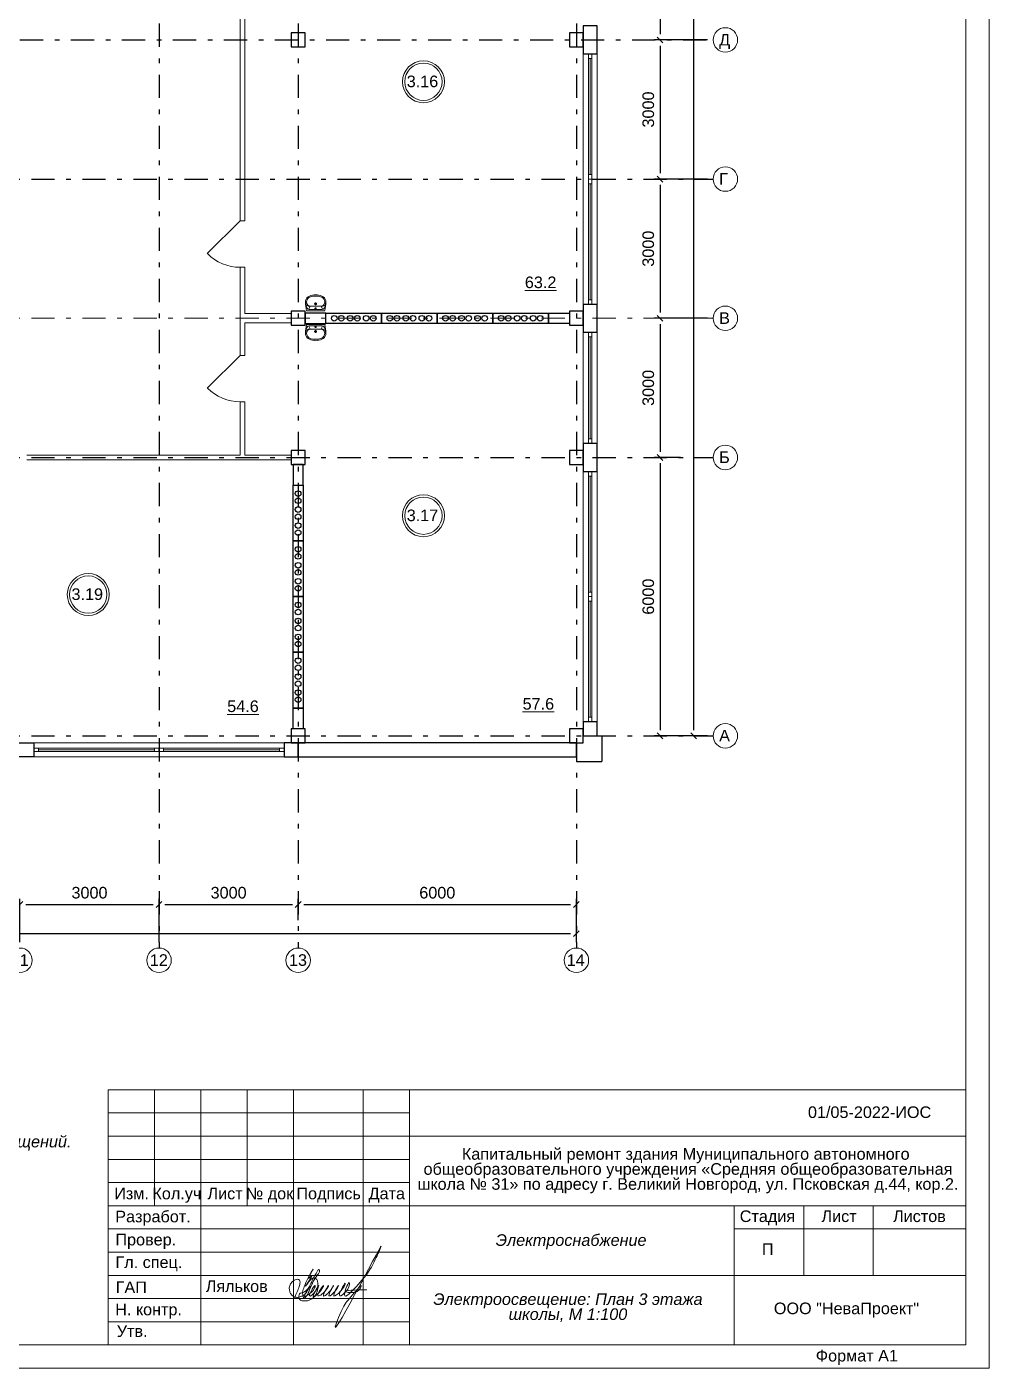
# Model space of a CAD drawing. Header units: metres. Extents: x -306 to 273, y -329 to 512.
# Drawn here: x 247.18 to 267.93, y 289.38 to 318.29 of the extents above; entities that cross this region are included whole.
import ezdxf
from ezdxf.enums import TextEntityAlignment as Align

# ---------------------------------------------------------------- set-up
doc = ezdxf.new("R2010")
doc.units = ezdxf.units.M
doc.header["$MEASUREMENT"] = 0
doc.linetypes.add('( Dashdot )', pattern=[1.001, 0.5, -0.25, 0.001, -0.25])
doc.linetypes.add('DGN Style 3', pattern=[9.681301, 6.915215, -2.766086])
doc.layers.get('DEFPOINTS').update_dxf_attribs({"lineweight": 0})
doc.layers.add('Level 50', color=7, linetype='Continuous', lineweight=0)
doc.layers.add('Level 63', color=7, linetype='Continuous', lineweight=0)
doc.styles.add('Arial', font='ariali.ttf')
doc.styles.add('GOST 2.304', font='cs_gost2304.shx')
doc.styles.add('Standard_0', font='arial.ttf')
doc.styles.add('Style-Arial', font='arial.ttf')
doc.dimstyles.get("Standard").update_dxf_attribs({"dimtxt": 0.00018, "dimasz": 0.00018, "dimexe": 0.0002, "dimexo": 0.0625, "dimgap": 9e-05, "dimtad": 0, "dimtih": 1, "dimtoh": 1, "dimdec": 4, "dimlfac": 1000, "dimzin": 0, "dimdsep": 46, "dimtxsty": 'Standard_0', "dimcen": 9e-05, "dimadec": 0, "dimazin": 0, "dimtfac": 1, "dimtdec": 4, "dimtofl": 0, "dimtmove": 0, "dimatfit": 0, "dimfxl": 0.01, "dimfxlon": 1, "dimtolj": 1, "dimtzin": 0, "dimarcsym": 0})

# ---------------------------------------------------------------- blocks, each defined once
blk = doc.blocks.new('*U1656')
at = {"color": 7, "linetype": 'Continuous', "lineweight": 0}
blk.add_line((1.25, 0), (-1.25, 0), dxfattribs=at)
at = {"color": 7, "linetype": 'Continuous', "lineweight": 13, "flags": 128}
for points in [[(-1.35, 0.035), (-1.25, 0.035), (-1.25, -0.035), (-1.35, -0.035), (-1.35, 0.035)], [(1.25, 0.035), (1.35, 0.035), (1.35, -0.035), (1.25, -0.035), (1.25, 0.035)]]:
    blk.add_lwpolyline(points, close=True, dxfattribs=at)
at = {"color": 7, "linetype": 'Continuous', "lineweight": 0, "flags": 128}
blk.add_lwpolyline([(-1.25, 0.035), (1.25, 0.035), (1.25, -0.035), (-1.25, -0.035), (-1.25, 0.035)], close=True, dxfattribs=at)
blk = doc.blocks.new('*U1657')
at = {"color": 7, "linetype": 'Continuous', "lineweight": 0}
blk.add_line((1.25, 0.001), (-1.25, -0.001), dxfattribs=at)
at = {"color": 7, "linetype": 'Continuous', "lineweight": 13, "flags": 128}
for points in [[(-1.35, 0.034), (-1.25, 0.034), (-1.25, -0.036), (-1.35, -0.036), (-1.35, 0.034)], [(1.25, 0.036), (1.35, 0.036), (1.35, -0.034), (1.25, -0.034), (1.25, 0.036)]]:
    blk.add_lwpolyline(points, close=True, dxfattribs=at)
at = {"color": 7, "linetype": 'Continuous', "lineweight": 0, "flags": 128}
blk.add_lwpolyline([(-1.25, 0.034), (1.25, 0.036), (1.25, -0.034), (-1.25, -0.036), (-1.25, 0.034)], close=True, dxfattribs=at)
blk = doc.blocks.new('*U1658')
at = {"color": 7, "linetype": 'Continuous', "lineweight": 0}
blk.add_line((-1.1, 0), (1.1, 0), dxfattribs=at)
at = {"color": 7, "linetype": 'Continuous', "lineweight": 13, "flags": 128}
for points in [[(-1.1, -0.035), (-1.2, -0.035), (-1.2, 0.035), (-1.1, 0.035), (-1.1, -0.035)], [(1.2, -0.035), (1.1, -0.035), (1.1, 0.035), (1.2, 0.035), (1.2, -0.035)]]:
    blk.add_lwpolyline(points, close=True, dxfattribs=at)
at = {"color": 7, "linetype": 'Continuous', "lineweight": 0, "flags": 128}
blk.add_lwpolyline([(-1.1, 0.035), (1.1, 0.035), (1.1, -0.035), (-1.1, -0.035), (-1.1, 0.035)], close=True, dxfattribs=at)
blk = doc.blocks.new('*U1661')
at = {"color": 7, "linetype": 'Continuous', "lineweight": 30}
for p, q in [((0.275, 0.275), (-0.275, 0.275)), ((-0.275, -0.275), (-0.275, 0.275)), ((0.275, 0.175), (0.275, 0.275)), ((-0.175, -0.275), (-0.275, -0.275))]:
    blk.add_line(p, q, dxfattribs=at)
blk = doc.blocks.new('*U1655')
at = {"color": 7, "linetype": 'Continuous', "lineweight": 30, "flags": 128}
blk.add_lwpolyline([(-0.11, -0.6), (-0.11, 0.6), (0.11, 0.6), (0.11, -0.6), (-0.11, -0.6)], close=True, dxfattribs=at)
at = {"color": 7, "linetype": 'Continuous', "lineweight": 30}
for centre in [(0, 0.421), (0, 0.268), (0, 0.077), (0, -0.077), (0, -0.268), (0, -0.421)]:
    blk.add_circle(centre, 0.06, dxfattribs=at)
blk = doc.blocks.new('_Oblique-1')
at = {"color": 0, "linetype": 'ByBlock', "lineweight": -2}
blk.add_line((0.5, 0.5), (-0.5, -0.5), dxfattribs=at)
blk = doc.blocks.new('*D2473')
at = {"color": 0, "linetype": 'Continuous', "lineweight": -2, "transparency": 16777216}
for p, q in [((193.031, 298.561), (193.031, 298.872)), ((193.156, 298.747), (258.906, 298.747)), ((259.031, 298.561), (259.031, 298.872))]:
    blk.add_line(p, q, dxfattribs=at)
at = {"layer": 'DEFPOINTS', "color": 0, "linetype": 'Continuous', "lineweight": 0, "transparency": 16777216}
for p in [(259.031, 298.747), (193.031, 298.436), (259.031, 298.436)]:
    blk.add_point(p, dxfattribs=at)
at = {"color": 0, "linetype": 'Continuous', "lineweight": -2, "transparency": 16777216, "xscale": 0.125, "yscale": 0.125, "zscale": 0.125, "rotation": 180}
blk.add_blockref('_Oblique-1', (193.031, 298.747), dxfattribs=at)
at = {"color": 0, "linetype": 'Continuous', "lineweight": -2, "transparency": 16777216, "xscale": 0.125, "yscale": 0.125, "zscale": 0.125}
blk.add_blockref('_Oblique-1', (259.031, 298.747), dxfattribs=at)
at = {"color": 0, "linetype": 'Continuous', "lineweight": 0, "transparency": 16777216, "insert": (226.031, 299), "char_height": 0.25, "attachment_point": 5, "style": 'Style-Arial'}
blk.add_mtext('\\A1;66000', dxfattribs=at)
blk = doc.blocks.new('*D2477')
at = {"color": 0, "linetype": 'Continuous', "lineweight": -2, "transparency": 16777216}
for p, q in [((261.855, 345.009), (261.436, 345.009)), ((261.561, 303.134), (261.561, 344.884)), ((261.855, 303.009), (261.436, 303.009))]:
    blk.add_line(p, q, dxfattribs=at)
at = {"layer": 'DEFPOINTS', "color": 0, "linetype": 'Continuous', "lineweight": 0, "transparency": 16777216}
for p in [(261.561, 345.009), (261.98, 345.009), (261.98, 303.009)]:
    blk.add_point(p, dxfattribs=at)
at = {"color": 0, "linetype": 'Continuous', "lineweight": -2, "transparency": 16777216, "xscale": 0.125, "yscale": 0.125, "zscale": 0.125}
for p, rotation in [((261.561, 345.009), 90), ((261.561, 303.009), 270)]:
    blk.add_blockref('_Oblique-1', p, dxfattribs=dict(at, rotation=rotation))
at = {"color": 0, "linetype": 'Continuous', "lineweight": 0, "transparency": 16777216, "insert": (261.309, 324.009), "char_height": 0.25, "attachment_point": 5, "rotation": 90, "style": 'Style-Arial'}
blk.add_mtext('\\A1;42000', dxfattribs=at)
blk = doc.blocks.new('*U1662')
at = {"color": 7, "linetype": 'Continuous', "lineweight": 0, "flags": 128}
blk.add_lwpolyline([(42.05, 29.7), (42.05, -29.7), (-42.05, -29.7), (-42.05, 29.7), (42.05, 29.7)], close=True, dxfattribs=at)
at = {"layer": 'Level 50', "color": 7, "linetype": 'Continuous', "lineweight": 13}
for p, q in [((41.55, 29.2), (41.55, -29.2)), ((41.55, -29.2), (-41.25, -29.2))]:
    blk.add_line(p, q, dxfattribs=at)
at = {"layer": 'Level 63', "color": 7, "linetype": 'Continuous', "lineweight": 13}
for p, q in [((23.05, -23.7), (41.55, -23.7)), ((23.05, -23.7), (23.05, -29.2)), ((24.05, -23.7), (24.05, -26.2)), ((25.05, -23.7), (25.05, -29.2)), ((26.05, -23.7), (26.05, -26.2)), ((27.05, -23.7), (27.05, -29.2)), ((28.55, -23.7), (28.55, -29.2)), ((29.55, -23.7), (29.55, -29.2)), ((29.55, -24.7), (41.55, -24.7)), ((23.05, -25.7), (29.55, -25.7)), ((23.05, -26.2), (29.55, -26.2)), ((29.55, -26.2), (41.55, -26.2)), ((36.55, -26.7), (41.55, -26.7)), ((29.55, -27.7), (41.55, -27.7))]:
    blk.add_line(p, q, dxfattribs=at)
at = {"layer": 'Level 63', "color": 7, "linetype": 'Continuous', "lineweight": 0}
for p, q in [((23.05, -24.2), (29.55, -24.2)), ((23.05, -24.7), (29.55, -24.7)), ((23.05, -25.2), (29.55, -25.2)), ((23.05, -26.7), (29.55, -26.7)), ((23.05, -27.2), (29.55, -27.2)), ((23.05, -27.7), (29.55, -27.7)), ((23.05, -28.2), (29.55, -28.2)), ((23.05, -28.7), (29.55, -28.7))]:
    blk.add_line(p, q, dxfattribs=at)
at = {"layer": 'Level 63', "color": 7, "linetype": 'Continuous', "lineweight": 13, "flags": 128}
for points in [[(36.55, -26.2), (36.55, -29.2)], [(38.05, -26.2), (38.05, -27.7)], [(39.55, -26.2), (39.55, -27.7)]]:
    blk.add_lwpolyline(points, dxfattribs=at)
at = {"layer": 'Level 63', "color": 7, "linetype": 'Continuous', "lineweight": 0, "style": 'Style-Arial'}
for s, p in [('Изм.', (23.557, -25.935)), ('Кол.уч', (24.534, -25.935)), ('Лист', (25.573, -25.935)), ('№ док', (26.532, -25.935)), ('Подпись', (27.806, -25.935)), ('Дата', (29.061, -25.935)), ('Разработ.', (24.019, -26.431)), ('Стадия', (37.268, -26.425)), ('Лист', (38.813, -26.425)), ('Листов', (40.546, -26.425)), ('Провер.', (23.864, -26.929)), ('Гл. спец.', (23.931, -27.416)), ('ГАП', (23.551, -27.957)), ('Н. контр.', (23.925, -28.435)), ('ООО "НеваПроект"', (38.973, -28.411)), ('Утв.', (23.57, -28.902)), ('Формат А1', (39.197, -29.431))]:
    blk.add_text(s, height=0.25, dxfattribs=at).set_placement(p, align=Align.MIDDLE_CENTER)
blk = doc.blocks.new('*U1839')
at = {"color": 7, "linetype": 'Continuous', "lineweight": 13}
for radius in [0.452, 0.402]:
    blk.add_circle((0, 0), radius, dxfattribs=at)
at = {"color": 7, "linetype": 'Continuous', "lineweight": 13, "style": 'Style-Arial'}
blk.add_text('3.16', height=0.25, dxfattribs=at).set_placement((-0.361, 0.133), align=Align.TOP_LEFT)
blk = doc.blocks.new('*U1840')
at = {"color": 7, "linetype": 'Continuous', "lineweight": 13}
for radius in [0.452, 0.402]:
    blk.add_circle((0, 0), radius, dxfattribs=at)
at = {"color": 7, "linetype": 'Continuous', "lineweight": 13, "style": 'Style-Arial'}
blk.add_text('3.17', height=0.25, dxfattribs=at).set_placement((-0.361, 0.133), align=Align.TOP_LEFT)
blk = doc.blocks.new('*U1842')
at = {"color": 7, "linetype": 'Continuous', "lineweight": 13}
for radius in [0.452, 0.402]:
    blk.add_circle((0, 0), radius, dxfattribs=at)
at = {"color": 7, "linetype": 'Continuous', "lineweight": 13, "style": 'Style-Arial'}
blk.add_text('3.19', height=0.25, dxfattribs=at).set_placement((-0.361, 0.133), align=Align.TOP_LEFT)
blk = doc.blocks.new('*U1888')
at = {"color": 7, "lineweight": 13}
blk.add_line((-0.5, 0.354), (0.207, -0.354), dxfattribs=at)
at = {"color": 7, "lineweight": 0}
blk.add_arc((-0.5, 0.354), 1, 315, 360, dxfattribs=at)
blk = doc.blocks.new('ум9')
at = {"color": 252, "lineweight": 13}
for p, q in [((0.317, 0), (-0.317, 0)), ((-0.237, -0.059), (-0.19, -0.143)), ((0.228, -0.039), (-0.228, -0.039)), ((0.185, -0.156), (-0.171, -0.156)), ((0.046, -0.234), (-0.046, -0.234)), ((0.035, -0.08), (-0.035, -0.08)), ((0, -0.115), (0, -0.045)), ((0, -0.189), (0, -0.28)), ((0.237, -0.059), (0.19, -0.143))]:
    blk.add_line(p, q, dxfattribs=at)
for centre, radius in [((0, -0.234), 0.0351), ((0, -0.08), 0.0221), ((0, -0.234), 0.0221)]:
    blk.add_circle(centre, radius, dxfattribs=at)
for centre, radius, start, end in [((1.163, -0.334), 1.518, 167.3206, 178.6525), ((-0.135, -0.304), 0.22, 178.312, 234.1043), ((-0.355, -0.298), 0.00065, 358.312, 358.6525), ((0.089, -0.267), 0.429, 154.5977, 180.3349), ((-0.317, -0.001), 0.00065, 90, 167.3206), ((-0.135, -0.303), 0.18, 141.0504, 245.2718), ((-0.228, -0.117), 0.078, 90, 154.5977), ((-0.135, -0.303), 0.193, 141.0504, 147.7493), ((-0.181, -0.302), 0.159, 98.7111, 129.9424), ((-0.181, -0.302), 0.146, 86.1548, 129.9424), ((0.035, -0.093), 0.413, 272.4632, 300.3552), ((0.181, -0.302), 0.146, 50.0576, 93.8452), ((0.181, -0.302), 0.159, 50.0576, 81.2889), ((0.135, -0.303), 0.18, 294.7282, 38.9496), ((0.228, -0.117), 0.078, 25.4023, 90), ((0.135, -0.304), 0.22, 305.8957, 1.688), ((0.135, -0.303), 0.193, 32.2507, 38.9496), ((-0.089, -0.267), 0.429, 359.6651, 25.4023), ((0.317, -0.001), 0.00065, 12.6794, 90), ((-1.163, -0.334), 1.518, 1.3475, 12.6794), ((0.355, -0.298), 0.00065, 181.3475, 181.688), ((-0.035, -0.093), 0.452, 239.6448, 267.5368), ((-0.035, -0.093), 0.413, 244.8898, 267.5368), ((0, 0.104), 0.65, 265.1692, 274.8308), ((0, 0.104), 0.611, 265.1692, 274.8308), ((0.035, -0.093), 0.452, 272.4632, 300.3552)]:
    blk.add_arc(centre, radius, start, end, dxfattribs=at)
blk = doc.blocks.new('*D2390')
at = {"color": 0, "linetype": 'Continuous', "lineweight": -2, "transparency": 16777216}
for p, q in [((261.855, 324.009), (260.709, 324.009)), ((260.834, 323.884), (260.834, 318.134)), ((261.855, 318.009), (260.709, 318.009))]:
    blk.add_line(p, q, dxfattribs=at)
at = {"layer": 'DEFPOINTS', "color": 0, "linetype": 'Continuous', "lineweight": 0, "transparency": 16777216}
for p in [(261.98, 324.009), (260.834, 318.009), (261.98, 318.009)]:
    blk.add_point(p, dxfattribs=at)
at = {"color": 0, "linetype": 'Continuous', "lineweight": -2, "transparency": 16777216, "xscale": 0.125, "yscale": 0.125, "zscale": 0.125}
for p, rotation in [((260.834, 324.009), 90), ((260.834, 318.009), 270)]:
    blk.add_blockref('_Oblique-1', p, dxfattribs=dict(at, rotation=rotation))
at = {"color": 0, "linetype": 'Continuous', "lineweight": 0, "transparency": 16777216, "insert": (260.581, 321.009), "char_height": 0.25, "attachment_point": 5, "rotation": 90, "style": 'Style-Arial'}
blk.add_mtext('\\A1;6000', dxfattribs=at)
blk = doc.blocks.new('*D2391')
at = {"color": 0, "linetype": 'Continuous', "lineweight": -2, "transparency": 16777216}
for p, q in [((261.855, 318.009), (260.709, 318.009)), ((260.834, 317.884), (260.834, 315.134)), ((261.855, 315.009), (260.709, 315.009))]:
    blk.add_line(p, q, dxfattribs=at)
at = {"layer": 'DEFPOINTS', "color": 0, "linetype": 'Continuous', "lineweight": 0, "transparency": 16777216}
for p in [(261.98, 318.009), (260.834, 315.009), (261.98, 315.009)]:
    blk.add_point(p, dxfattribs=at)
at = {"color": 0, "linetype": 'Continuous', "lineweight": -2, "transparency": 16777216, "xscale": 0.125, "yscale": 0.125, "zscale": 0.125}
for p, rotation in [((260.834, 318.009), 90), ((260.834, 315.009), 270)]:
    blk.add_blockref('_Oblique-1', p, dxfattribs=dict(at, rotation=rotation))
at = {"color": 0, "linetype": 'Continuous', "lineweight": 0, "transparency": 16777216, "insert": (260.581, 316.509), "char_height": 0.25, "attachment_point": 5, "rotation": 90, "style": 'Style-Arial'}
blk.add_mtext('\\A1;3000', dxfattribs=at)
blk = doc.blocks.new('*D2392')
at = {"color": 0, "linetype": 'Continuous', "lineweight": -2, "transparency": 16777216}
for p, q in [((261.855, 315.009), (260.709, 315.009)), ((260.834, 314.884), (260.834, 312.134)), ((261.855, 312.009), (260.709, 312.009))]:
    blk.add_line(p, q, dxfattribs=at)
at = {"layer": 'DEFPOINTS', "color": 0, "linetype": 'Continuous', "lineweight": 0, "transparency": 16777216}
for p in [(261.98, 315.009), (260.834, 312.009), (261.98, 312.009)]:
    blk.add_point(p, dxfattribs=at)
at = {"color": 0, "linetype": 'Continuous', "lineweight": -2, "transparency": 16777216, "xscale": 0.125, "yscale": 0.125, "zscale": 0.125}
for p, rotation in [((260.834, 315.009), 90), ((260.834, 312.009), 270)]:
    blk.add_blockref('_Oblique-1', p, dxfattribs=dict(at, rotation=rotation))
at = {"color": 0, "linetype": 'Continuous', "lineweight": 0, "transparency": 16777216, "insert": (260.581, 313.509), "char_height": 0.25, "attachment_point": 5, "rotation": 90, "style": 'Style-Arial'}
blk.add_mtext('\\A1;3000', dxfattribs=at)
blk = doc.blocks.new('*D2412')
at = {"color": 0, "linetype": 'Continuous', "lineweight": -2, "transparency": 16777216}
for p, q in [((261.855, 312.009), (260.709, 312.009)), ((260.834, 311.884), (260.834, 309.134)), ((261.276, 309.009), (260.709, 309.009))]:
    blk.add_line(p, q, dxfattribs=at)
at = {"layer": 'DEFPOINTS', "color": 0, "linetype": 'Continuous', "lineweight": 0, "transparency": 16777216}
for p in [(261.98, 312.009), (260.834, 309.009), (261.401, 309.009)]:
    blk.add_point(p, dxfattribs=at)
at = {"color": 0, "linetype": 'Continuous', "lineweight": -2, "transparency": 16777216, "xscale": 0.125, "yscale": 0.125, "zscale": 0.125}
for p, rotation in [((260.834, 312.009), 90), ((260.834, 309.009), 270)]:
    blk.add_blockref('_Oblique-1', p, dxfattribs=dict(at, rotation=rotation))
at = {"color": 0, "linetype": 'Continuous', "lineweight": 0, "transparency": 16777216, "insert": (260.581, 310.509), "char_height": 0.25, "attachment_point": 5, "rotation": 90, "style": 'Style-Arial'}
blk.add_mtext('\\A1;3000', dxfattribs=at)
blk = doc.blocks.new('*D2413')
at = {"color": 0, "linetype": 'Continuous', "lineweight": -2, "transparency": 16777216}
for p, q in [((261.276, 309.009), (260.709, 309.009)), ((260.834, 308.884), (260.834, 303.134)), ((261.855, 303.009), (260.709, 303.009))]:
    blk.add_line(p, q, dxfattribs=at)
at = {"layer": 'DEFPOINTS', "color": 0, "linetype": 'Continuous', "lineweight": 0, "transparency": 16777216}
for p in [(261.401, 309.009), (260.834, 303.009), (261.98, 303.009)]:
    blk.add_point(p, dxfattribs=at)
at = {"color": 0, "linetype": 'Continuous', "lineweight": -2, "transparency": 16777216, "xscale": 0.125, "yscale": 0.125, "zscale": 0.125}
for p, rotation in [((260.834, 309.009), 90), ((260.834, 303.009), 270)]:
    blk.add_blockref('_Oblique-1', p, dxfattribs=dict(at, rotation=rotation))
at = {"color": 0, "linetype": 'Continuous', "lineweight": 0, "transparency": 16777216, "insert": (260.581, 306.009), "char_height": 0.25, "attachment_point": 5, "rotation": 90, "style": 'Style-Arial'}
blk.add_mtext('\\A1;6000', dxfattribs=at)
blk = doc.blocks.new('*D2404')
at = {"color": 0, "linetype": 'Continuous', "lineweight": -2, "transparency": 16777216}
for p, q in [((247.031, 298.561), (247.031, 299.499)), ((247.156, 299.374), (249.906, 299.374)), ((250.031, 298.561), (250.031, 299.499))]:
    blk.add_line(p, q, dxfattribs=at)
at = {"layer": 'DEFPOINTS', "color": 0, "linetype": 'Continuous', "lineweight": 0, "transparency": 16777216}
for p in [(250.031, 299.374), (247.031, 298.436), (250.031, 298.436)]:
    blk.add_point(p, dxfattribs=at)
at = {"color": 0, "linetype": 'Continuous', "lineweight": -2, "transparency": 16777216, "xscale": 0.125, "yscale": 0.125, "zscale": 0.125, "rotation": 180}
blk.add_blockref('_Oblique-1', (247.031, 299.374), dxfattribs=at)
at = {"color": 0, "linetype": 'Continuous', "lineweight": -2, "transparency": 16777216, "xscale": 0.125, "yscale": 0.125, "zscale": 0.125}
blk.add_blockref('_Oblique-1', (250.031, 299.374), dxfattribs=at)
at = {"color": 0, "linetype": 'Continuous', "lineweight": 0, "transparency": 16777216, "insert": (248.531, 299.627), "char_height": 0.25, "attachment_point": 5, "style": 'Style-Arial'}
blk.add_mtext('\\A1;3000', dxfattribs=at)
blk = doc.blocks.new('*D2405')
at = {"color": 0, "linetype": 'Continuous', "lineweight": -2, "transparency": 16777216}
for p, q in [((250.031, 298.561), (250.031, 299.499)), ((250.156, 299.374), (252.906, 299.374)), ((253.031, 299.036), (253.031, 299.499))]:
    blk.add_line(p, q, dxfattribs=at)
at = {"layer": 'DEFPOINTS', "color": 0, "linetype": 'Continuous', "lineweight": 0, "transparency": 16777216}
for p in [(253.031, 299.374), (253.031, 298.911), (250.031, 298.436)]:
    blk.add_point(p, dxfattribs=at)
at = {"color": 0, "linetype": 'Continuous', "lineweight": -2, "transparency": 16777216, "xscale": 0.125, "yscale": 0.125, "zscale": 0.125, "rotation": 180}
blk.add_blockref('_Oblique-1', (250.031, 299.374), dxfattribs=at)
at = {"color": 0, "linetype": 'Continuous', "lineweight": -2, "transparency": 16777216, "xscale": 0.125, "yscale": 0.125, "zscale": 0.125}
blk.add_blockref('_Oblique-1', (253.031, 299.374), dxfattribs=at)
at = {"color": 0, "linetype": 'Continuous', "lineweight": 0, "transparency": 16777216, "insert": (251.531, 299.627), "char_height": 0.25, "attachment_point": 5, "style": 'Style-Arial'}
blk.add_mtext('\\A1;3000', dxfattribs=at)
blk = doc.blocks.new('*D2406')
at = {"color": 0, "linetype": 'Continuous', "lineweight": -2, "transparency": 16777216}
for p, q in [((253.031, 299.036), (253.031, 299.499)), ((253.156, 299.374), (258.906, 299.374)), ((259.031, 298.561), (259.031, 299.499))]:
    blk.add_line(p, q, dxfattribs=at)
at = {"layer": 'DEFPOINTS', "color": 0, "linetype": 'Continuous', "lineweight": 0, "transparency": 16777216}
for p in [(259.031, 299.374), (253.031, 298.911), (259.031, 298.436)]:
    blk.add_point(p, dxfattribs=at)
at = {"color": 0, "linetype": 'Continuous', "lineweight": -2, "transparency": 16777216, "xscale": 0.125, "yscale": 0.125, "zscale": 0.125, "rotation": 180}
blk.add_blockref('_Oblique-1', (253.031, 299.374), dxfattribs=at)
at = {"color": 0, "linetype": 'Continuous', "lineweight": -2, "transparency": 16777216, "xscale": 0.125, "yscale": 0.125, "zscale": 0.125}
blk.add_blockref('_Oblique-1', (259.031, 299.374), dxfattribs=at)
at = {"color": 0, "linetype": 'Continuous', "lineweight": 0, "transparency": 16777216, "insert": (256.031, 299.627), "char_height": 0.25, "attachment_point": 5, "style": 'Style-Arial'}
blk.add_mtext('\\A1;6000', dxfattribs=at)

msp = doc.modelspace()

# ---------------------------------------------------------------- linework, layer by layer
at = {"color": 1, "linetype": '( Dashdot )'}
for p, q in [((250.03122933, 346.95949373), (250.03122933, 298.43607877)), ((253.03122933, 346.95949373), (253.03122933, 298.43607877)), ((259.03122933, 346.95949373), (259.03122933, 298.43607877)), ((247.03122933, 318.00949373), (261.97964142, 318.00949373)), ((190.07964142, 315.00949373), (261.97964142, 315.00949373)), ((190.07964142, 309.00949373), (261.97964142, 309.00949373)), ((190.07964142, 303.00949373), (261.97964142, 303.00949373))]:
    msp.add_line(p, q, dxfattribs=at)
at = {"color": 7, "linetype": 'Continuous', "lineweight": 13}
for p, q in [((251.77964142, 322.10949373), (251.77964142, 314.10949373)), ((251.87964142, 320.90949373), (251.87964142, 314.10949373)), ((251.87964142, 314.10949373), (251.77964142, 314.10949373)), ((251.87964142, 313.10949373), (251.77964142, 313.10949373)), ((251.77964142, 313.10949373), (251.77964142, 311.20949373)), ((251.87964142, 313.10949373), (251.87964142, 312.10949373)), ((251.87964142, 311.90949373), (251.87964142, 311.20949373)), ((251.87964142, 311.20949373), (251.77964142, 311.20949373)), ((251.87964142, 310.20949373), (251.77964142, 310.20949373)), ((251.77964142, 310.20949373), (251.77964142, 309.05949373)), ((251.87964142, 310.20949373), (251.87964142, 309.05949373))]:
    msp.add_line(p, q, dxfattribs=at)
at = {"color": 1, "linetype": '( Dashdot )', "lineweight": 0}
msp.add_line((190.07964142, 312.00949373), (261.97964142, 312.00949373), dxfattribs=at)
at = {"color": 7, "linetype": 'Continuous', "lineweight": 30, "flags": 128}
for points in [[(259.47964142, 317.70949373), (259.47964142, 318.30949373), (259.17964142, 318.30949373), (259.17964142, 317.70949373), (259.47964142, 317.70949373)], [(252.87964142, 318.15949373), (252.87964142, 317.85949373), (253.17964142, 317.85949373), (253.17964142, 318.15949373), (252.87964142, 318.15949373)], [(258.87964142, 318.15949373), (258.87964142, 317.85949373), (259.17964142, 317.85949373), (259.17964142, 318.15949373), (258.87964142, 318.15949373)], [(259.47964142, 311.70949373), (259.47964142, 312.30949373), (259.17964142, 312.30949373), (259.17964142, 311.70949373), (259.47964142, 311.70949373)], [(252.87964142, 312.15949373), (252.87964142, 311.85949373), (253.17964142, 311.85949373), (253.17964142, 312.15949373), (252.87964142, 312.15949373)], [(253.62964142, 311.89949373), (253.62964142, 312.11949373), (253.17964142, 312.11949373), (253.17964142, 311.89949373), (253.62964142, 311.89949373)], [(258.42964142, 311.89949373), (258.42964142, 312.11949373), (258.87964142, 312.11949373), (258.87964142, 311.89949373), (258.42964142, 311.89949373)], [(258.87964142, 312.15949373), (258.87964142, 311.85949373), (259.17964142, 311.85949373), (259.17964142, 312.15949373), (258.87964142, 312.15949373)], [(252.87964142, 309.15949373), (252.87964142, 308.85949373), (253.17964142, 308.85949373), (253.17964142, 309.15949373), (252.87964142, 309.15949373)], [(258.87964142, 309.15949373), (258.87964142, 308.85949373), (259.17964142, 308.85949373), (259.17964142, 309.15949373), (258.87964142, 309.15949373)], [(259.47964142, 308.70949373), (259.47964142, 309.30949373), (259.17964142, 309.30949373), (259.17964142, 308.70949373), (259.47964142, 308.70949373)], [(252.91964142, 308.40949373), (253.13964142, 308.40949373), (253.13964142, 308.85949373), (252.91964142, 308.85949373), (252.91964142, 308.40949373)], [(252.91964142, 303.60949373), (253.13964142, 303.60949373), (253.13964142, 303.15949373), (252.91964142, 303.15949373), (252.91964142, 303.60949373)], [(259.17964142, 303.00949373), (259.47964142, 303.00949373), (259.47964142, 303.30949373), (259.17964142, 303.30949373), (259.17964142, 303.00949373)], [(252.87964142, 303.15949373), (252.87964142, 302.85949373), (253.17964142, 302.85949373), (253.17964142, 303.15949373), (252.87964142, 303.15949373)], [(258.87964142, 303.15949373), (258.87964142, 302.85949373), (259.17964142, 302.85949373), (259.17964142, 303.15949373), (258.87964142, 303.15949373)], [(247.32964142, 302.55949373), (246.72964142, 302.55949373), (246.72964142, 302.85949373), (247.32964142, 302.85949373), (247.32964142, 302.55949373)], [(252.72964142, 302.55949373), (253.02964142, 302.55949373), (253.02964142, 302.85949373), (252.72964142, 302.85949373), (252.72964142, 302.55949373)], [(259.02964142, 302.85949373), (253.02964142, 302.85949373), (253.02964142, 302.55949373), (259.02964142, 302.55949373), (259.02964142, 302.85949373)]]:
    msp.add_lwpolyline(points, close=True, dxfattribs=at)
at = {"color": 7, "linetype": 'Continuous', "lineweight": 0, "flags": 128}
for points in [[(259.47964142, 312.30949373), (259.47964142, 317.70949373), (259.17964142, 317.70949373), (259.17964142, 312.30949373), (259.47964142, 312.30949373)], [(259.17964142, 311.70949373), (259.17964142, 309.30949373), (259.47964142, 309.30949373), (259.47964142, 311.70949373), (259.17964142, 311.70949373)], [(259.47964142, 303.30949373), (259.47964142, 308.70949373), (259.17964142, 308.70949373), (259.17964142, 303.30949373), (259.47964142, 303.30949373)], [(247.32964142, 302.85949373), (252.72964142, 302.85949373), (252.72964142, 302.55949373), (247.32964142, 302.55949373), (247.32964142, 302.85949373)]]:
    msp.add_lwpolyline(points, close=True, dxfattribs=at)
at = {"color": 7, "linetype": 'Continuous', "lineweight": 13, "flags": 128}
for points in [[(251.87964142, 312.10949373), (252.87964142, 312.10949373), (252.87964142, 311.90949373), (251.87964142, 311.90949373)], [(251.77964142, 309.05949373), (247.17964142, 309.05949373)], [(247.17964142, 308.95949373), (252.87964142, 308.95949373), (252.87964142, 309.05949373), (251.87964142, 309.05949373)]]:
    msp.add_lwpolyline(points, dxfattribs=at)
at = {"color": 7, "linetype": 'Continuous', "lineweight": 13}
for centre in [(262.24299686, 318.00949373), (262.24299686, 315.00949373), (262.24299686, 312.00949373), (262.24299686, 309.00949373), (262.24299686, 303.00949373), (247.03122933, 298.17272333), (250.03122933, 298.17272333), (253.03122933, 298.17272333), (259.03122933, 298.17272333)]:
    msp.add_circle(centre, 0.26335544, dxfattribs=at)
at = {"color": 5, "linetype": 'Continuous', "lineweight": 0}
msp.add_spline([(252.94176013, 290.87980541), (253.04442554, 291.11462323), (253.06960889, 291.20860879), (253.06960889, 291.2618127), (253.03838156, 291.29304004), (252.98910129, 291.29304004), (252.91175502, 291.24838415), (252.8570025, 291.17859582), (252.84255083, 291.13820749), (252.84255083, 291.06959088), (252.85959832, 291.00596878), (252.9024352, 290.94527114), (252.95169716, 290.91682973), (253.01845978, 290.90568661), (253.08651193, 290.92392113), (253.14498804, 290.95051726), (253.18509508, 290.98151704), (253.25645886, 291.10512272), (253.32265277, 291.24118623), (253.37637824, 291.351614), (253.43260767, 291.44900624), (253.46982114, 291.50116715), (253.4871852, 291.50581984), (253.49387869, 291.4808394), (253.48286665, 291.4397419), (253.45039381, 291.39490169), (253.25916682, 291.02647107), (253.19839882, 290.92121781), (253.15288451, 290.89494011), (253.14071111, 290.91602505), (253.13505779, 290.93712355), (253.12756567, 291.01259423), (253.16068932, 291.13621337), (253.2555314, 291.34290645), (253.35379356, 291.51310151), (253.25673985, 291.31578869), (253.31988227, 291.37138179), (253.19111005, 291.14834177), (253.29186042, 291.27886593), (253.36603143, 291.32168858), (253.42227728, 291.30661755), (253.44907589, 291.246489), (253.45698625, 291.1495685), (253.38620713, 290.92674851), (253.2984399, 290.86245972), (253.2338809, 290.83552645), (253.13467592, 290.83177435), (253.06589743, 290.86093545), (253.05338257, 290.88261184), (253.04582627, 290.93322645), (253.05959417, 290.98460893), (253.13530967, 291.01219321), (253.28821204, 291.14916659), (253.17271823, 290.92193811), (253.23217647, 290.95626634), (253.3864138, 291.11050367), (253.39853286, 291.15573261), (253.27336553, 290.93893644), (253.40633087, 291.03992199), (253.47468805, 291.16283171), (253.35733332, 290.92980388), (253.51920038, 291.05740115), (253.57765809, 291.16283171), (253.4544521, 290.94525384), (253.62056299, 291.05126075), (253.68704125, 291.16283171), (253.57724745, 290.94298084), (253.74712007, 291.07947567), (253.79463119, 291.16283171), (253.69301466, 290.946181), (253.89060619, 291.13822245), (253.8954764, 291.15043817), (253.79700816, 290.95812975), (254.04116666, 291.18509062), (254.04383188, 291.19503735), (253.91974808, 290.95457589), (254.13881843, 291.18518272), (254.13881843, 291.21412779), (254.02960954, 290.96629088), (254.32986437, 291.19114742), (254.67392315, 291.68422465), (254.80887814, 291.97474501), (253.83137816, 290.28166539), (254.01449073, 290.71364602), (254.23922582, 291.00423787), (254.39236787, 291.15737992), (254.3367504, 291.06104763), (254.06668511, 291.02867784), (254.50938426, 291.07124181)], degree=3, dxfattribs=at)

# ---------------------------------------------------------------- block references
at = {"color": 7, "linetype": 'Continuous', "lineweight": 13}
for name, p in [('*U1839', (255.73261116, 317.10724133)), ('*U1840', (255.73261116, 307.75391318)), ('*U1842', (248.50420938, 306.05494633)), ('*U1657', (248.67959481, 302.70843469)), ('*U1656', (251.37959481, 302.70953469))]:
    msp.add_blockref(name, p, dxfattribs=at)
at = {"color": 7, "linetype": 'Continuous', "lineweight": 13, "extrusion": (0, 0, -1)}
for name, p, rotation in [('*U1656', (-259.32968237, 316.35944712), 90), ('*U1657', (-259.32858237, 313.65944712), 90), ('*U1658', (-259.32960046, 310.50954033), 270), ('*U1656', (-259.32968237, 307.35944712), 90), ('*U1657', (-259.32858237, 304.65944712), 90)]:
    msp.add_blockref(name, p, dxfattribs=dict(at, rotation=rotation))
at = {"color": 7, "lineweight": 13, "rotation": 270}
for p in [(251.42611402, 313.60954033), (251.42611402, 310.70954033)]:
    msp.add_blockref('*U1888', p, dxfattribs=at)
at = {"color": 252, "lineweight": 13, "xscale": 0.622159090909089, "yscale": 0.622159090909089, "zscale": 0.622159090909089, "rotation": 180}
msp.add_blockref('ум9', (253.40786025, 312.17343652), dxfattribs=at)
at = {"color": 7, "linetype": 'Continuous', "lineweight": 30}
for name, p, rotation in [('*U1655', (254.22960046, 312.00944712), 90), ('*U1655', (255.42960046, 312.00944712), 90), ('*U1655', (256.62960046, 312.00944712), 90), ('*U1655', (257.82960046, 312.00944712), 90), ('*U1661', (259.30468802, 302.73445277), 180)]:
    msp.add_blockref(name, p, dxfattribs=dict(at, rotation=rotation))
at = {"color": 252, "lineweight": 13, "extrusion": (0, 0, -1), "xscale": 0.622159090909089, "yscale": 0.622159090909089, "zscale": 0.622159090909089}
msp.add_blockref('ум9', (-253.40786025, 311.87251744), dxfattribs=at)
at = {"color": 7, "linetype": 'Continuous', "lineweight": 30}
for p in [(253.02959481, 307.80953469), (253.02959481, 306.60953469), (253.02959481, 305.40953469), (253.02959481, 304.20953469)]:
    msp.add_blockref('*U1655', p, dxfattribs=at)
at = {"layer": 'Level 50', "color": 7, "linetype": 'Continuous', "lineweight": 13}
msp.add_blockref('*U1662', (225.88121738, 319.08055446), dxfattribs=at)

# ---------------------------------------------------------------- texts
at = {"color": 7, "linetype": 'Continuous', "lineweight": 30, "style": 'Style-Arial'}
for s, p in [('Д', (262.10890535, 318.13875636)), ('Г', (262.10890535, 315.13875636)), ('В', (262.10890535, 312.13875636)), ('Б', (262.10890535, 309.13875636)), ('А', (262.10890535, 303.13875636)), ('11', (246.83254473, 298.30198596)), ('12', (249.83254473, 298.30198596)), ('13', (252.83254473, 298.30198596)), ('14', (258.82195305, 298.30198596))]:
    msp.add_text(s, height=0.25, dxfattribs=at).set_placement(p, align=Align.TOP_LEFT)
at = {"color": 7, "linetype": 'Continuous', "lineweight": 13, "style": 'Style-Arial'}
for s, p in [('%%u63.2%%U', (257.91905642, 312.90904648)), ('%%u54.6%%U', (251.50094385, 303.77229045)), ('%%u57.6%%U', (257.87050521, 303.82467294))]:
    msp.add_text(s, height=0.25, dxfattribs=at).set_placement(p, align=Align.TOP_LEFT)
at = {"color": 7, "linetype": 'Continuous', "lineweight": 0, "style": 'Style-Arial'}
msp.add_text('01/05-2022-ИОС', height=0.25, dxfattribs=at).set_placement((264.02342458, 295.02289751), align=Align.TOP_LEFT)
at = {"color": 18, "linetype": 'Continuous', "lineweight": 13, "true_color": 0x000000, "style": 'Arial'}
msp.add_text('- Номер помещения по экспликации помещений.', height=0.25, dxfattribs=at).set_placement((244.15395872, 294.38914742), align=Align.TOP_CENTER)
at = {"color": 7, "lineweight": 13, "style": 'Style-Arial'}
msp.add_text('Ляльков', height=0.25, dxfattribs=at).set_placement((251.03779671, 291.2718125), align=Align.TOP_LEFT)
at = {"color": 18, "linetype": 'DGN Style 3', "lineweight": 0, "true_color": 0x000000, "insert": (261.38769484, 294.12295136), "char_height": 0.25, "attachment_point": 2, "line_spacing_factor": 0.776524, "style": 'Style-Arial'}
msp.add_mtext('\\pt0.260417;Капитальный ремонт здания Муниципального автономного\\P общеобразовательного учреждения «Средняя общеобразовательная\\P школа № 31» по адресу г. Великий Новгород, ул. Псковская д.44, кор.2.\\P\\P', dxfattribs=at)
at = {"color": 7, "linetype": 'Continuous', "lineweight": 13, "char_height": 0.25, "width": 6.8082066547, "attachment_point": 2, "line_spacing_factor": 0.776524, "style": 'Arial'}
for s, insert in [('{\\C0;Электроснабжение}', (258.91734336, 292.2664778)), ('{\\C0;Электроосвещение: План 3 этажа школы, М 1:100}', (258.84850908, 290.99341728))]:
    msp.add_mtext(s, dxfattribs=dict(at, insert=insert))
at = {"color": 7, "linetype": 'Continuous', "lineweight": 0, "insert": (263.15683537, 291.94726307), "char_height": 0.25, "attachment_point": 5, "line_spacing_factor": 0.72, "style": 'GOST 2.304'}
msp.add_mtext('\\fArial|b0|i0|c204204|p39;П', dxfattribs=at)

# ---------------------------------------------------------------- dimensions: what is measured, and where the dimension line sits
at = {"color": 5, "linetype": 'Continuous', "lineweight": 0}
for base, p1, p2, angle, picture, middle in [((261.56146654, 345.00949373), (261.97964142, 303.00949373), (261.97964142, 345.00949373), 90, '*D2477', (261.30882329, 324.00949373)), ((260.83406823, 318.00949373), (261.97964142, 324.00949373), (261.97964142, 318.00949373), 270, '*D2390', (260.58142498, 321.00949373)), ((260.83406823, 315.00949373), (261.97964142, 318.00949373), (261.97964142, 315.00949373), 270, '*D2391', (260.58133971, 316.50949373)), ((260.83406823, 312.00949373), (261.97964142, 315.00949373), (261.97964142, 312.00949373), 270, '*D2392', (260.58133971, 313.50949373)), ((260.83406823, 309.00949373), (261.97964142, 312.00949373), (261.40064142, 309.00949373), 270, '*D2412', (260.58133971, 310.50949373)), ((260.83406823, 303.00949373), (261.40064142, 309.00949373), (261.97964142, 303.00949373), 270, '*D2413', (260.58142498, 306.00949373))]:
    dim = msp.add_linear_dim(base=base, p1=p1, p2=p2, angle=angle, dimstyle='Standard', override={"dimtxt": 0.25, "dimasz": 0.125, "dimexe": 0.125, "dimexo": 0.125, "dimgap": 0.125, "dimtad": 1, "dimtih": 0, "dimtoh": 0, "dimzin": 11, "dimtxsty": 'Style-Arial', "dimblk": '_Oblique-1', "dimfxlon": 0, "dimfrac": 2, "dimtzin": 11}, dxfattribs=at)
    dim.commit()
    dim.dimension.update_dxf_attribs({"geometry": picture, "text_midpoint": middle})
for base, p1, p2, picture, middle in [((250.03122933, 299.37413048), (247.03122933, 298.43607877), (250.03122933, 298.43607877), '*D2404', (248.53122933, 299.62685899)), ((253.03122933, 299.37413048), (250.03122933, 298.43607877), (253.03122933, 298.91149373), '*D2405', (251.53122933, 299.62685899)), ((259.03122933, 299.37413048), (253.03122933, 298.91149373), (259.03122933, 298.43607877), '*D2406', (256.03122933, 299.62677372)), ((259.03122933, 298.747006244), (193.03122933, 298.4360787709), (259.03122933, 298.4360787709), '*D2473', (226.03122933, 298.9996494909))]:
    dim = msp.add_linear_dim(base=base, p1=p1, p2=p2, dimstyle='Standard', override={"dimtxt": 0.25, "dimasz": 0.125, "dimexe": 0.125, "dimexo": 0.125, "dimgap": 0.125, "dimtad": 1, "dimtih": 0, "dimtoh": 0, "dimzin": 11, "dimtxsty": 'Style-Arial', "dimblk": '_Oblique-1', "dimfxlon": 0, "dimfrac": 2, "dimtzin": 11}, dxfattribs=at)
    dim.commit()
    dim.dimension.update_dxf_attribs({"geometry": picture, "text_midpoint": middle})

doc.saveas('drawing.dxf')
